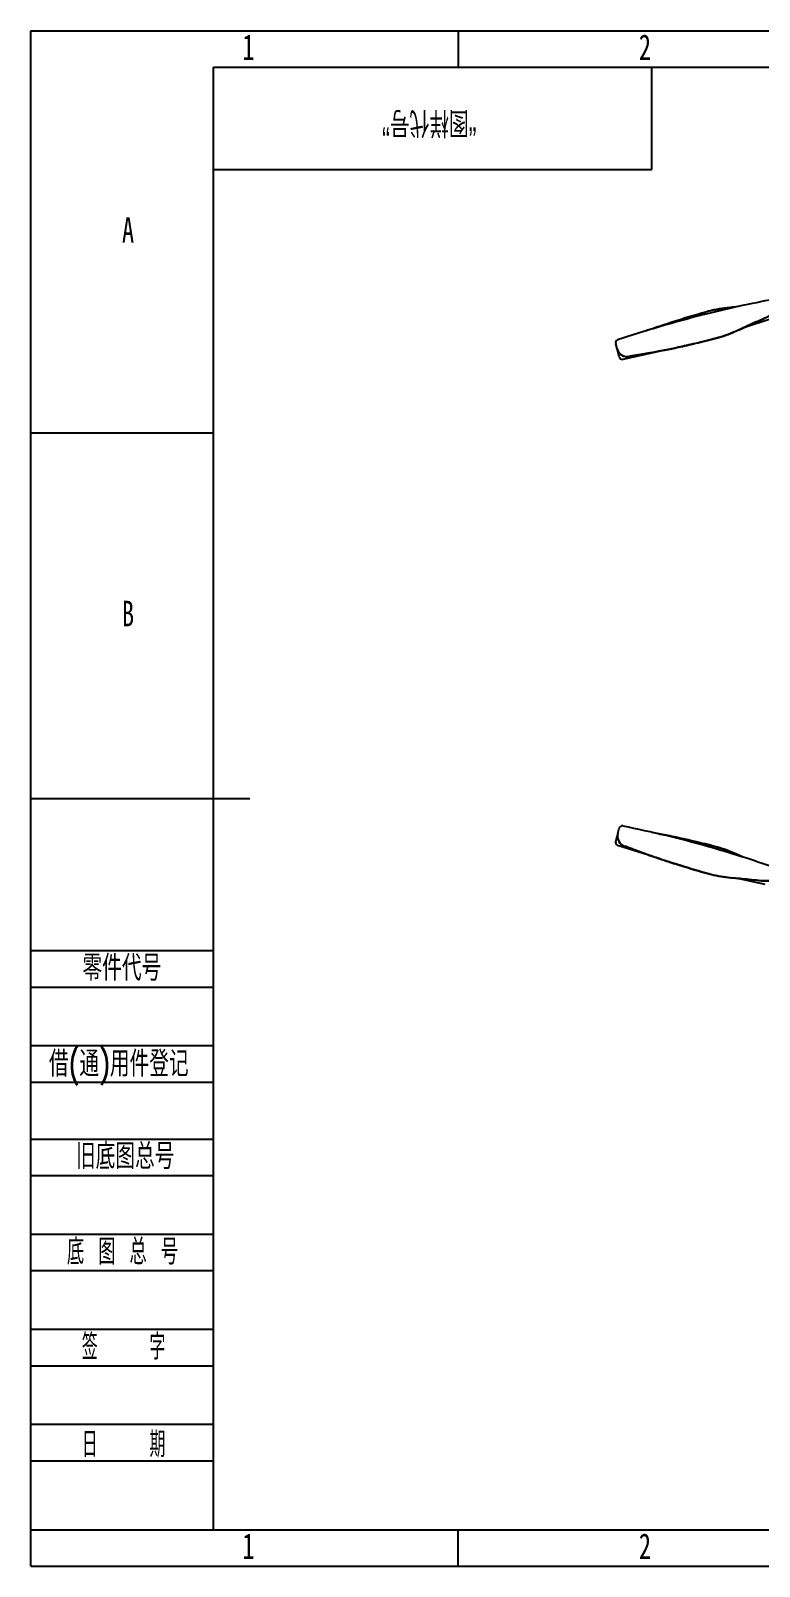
# Model space of a CAD drawing. Header units: millimetres. Extents: x 0 to 297, y 0 to 210.
# Drawn here: x 0 to 99.7, y 0 to 210 of the extents above; entities that cross this region are included whole.
import ezdxf

# ---------------------------------------------------------------- set-up
doc = ezdxf.new("R2010")
doc.units = ezdxf.units.MM
doc.layers.add('图框', color=7, linetype='Continuous')
doc.layers.add('粗实线层', color=7, linetype='Continuous', lineweight=25)
doc.styles.add('SLDTEXTSTYLE0', font='TXT', dxfattribs={"width": 0.7, "bigfont": 'bigfont'})
doc.styles.add('SLDTEXTSTYLE2', font='TXT', dxfattribs={"width": 0.614286, "bigfont": 'bigfont'})
doc.styles.add('SLDTEXTSTYLE4', font='TXT', dxfattribs={"width": 0.566667, "bigfont": 'bigfont'})
doc.styles.add('SLDTEXTSTYLE5', font='TXT', dxfattribs={"width": 0.7})

msp = doc.modelspace()

# ---------------------------------------------------------------- linework, layer by layer
at = {"color": 7, "linetype": 'Continuous', "lineweight": 25}
for p, q in [((101.17, 170.54), (97.69, 169.41)), ((80.23, 166.5), (80.04, 167.2)), ((80.24, 166.46), (80.23, 166.5)), ((80.32, 166.15), (80.29, 166.31)), ((80.33, 166.11), (80.3, 166.29)), ((80.32, 166.15), (80.33, 166.11)), ((80.52, 165.41), (80.33, 166.11)), ((85.34, 166), (81, 165.05)), ((81.94, 165.42), (81.93, 165.46)), ((80.33, 100.23), (80.52, 100.93)), ((80.04, 99.14), (80.23, 99.84)), ((80.23, 99.84), (80.29, 100.01)), ((80.24, 99.87), (80.23, 99.84)), ((80.24, 99.87), (80.29, 100.03)), ((80.32, 100.19), (80.33, 100.23)), ((84.51, 97.24), (80.28, 98.59)), ((81.28, 98.44), (81.29, 98.48)), ((100.47, 93.26), (96.91, 94.02))]:
    msp.add_line(p, q, dxfattribs=at)
for centre, radius, start, end in [((80.51, 167.32), 0.486, 118.2336, 194.3127), ((81.64, 166.9), 1.47, 195.901, 281.3007), ((81.65, 166.87), 1.47, 195.901, 281.3007), ((80.99, 165.54), 0.486, 195.6873, 271.7664), ((80.99, 100.8), 0.486, 88.2336, 164.3127), ((80.51, 99.02), 0.486, 165.6873, 241.7664), ((81.75, 99.83), 1.47, 165.901, 251.3007), ((81.76, 99.87), 1.47, 165.901, 251.3007)]:
    msp.add_arc(centre, radius, start, end, dxfattribs=at)
for points, knots in [([(80.28, 167.75), (82.2, 168.37), (86.02, 169.6), (91.42, 171.06), (96.44, 172.27), (99.53, 172.89), (101.08, 173.2)], [0, 0, 0, 0, 0.280354, 0.560215, 0.780034, 1, 1, 1, 1]), ([(84.14, 168.96), (84.25, 169), (84.63, 169.14), (85.33, 169.38), (86.31, 169.72), (87.45, 170.09), (88.66, 170.47), (89.96, 170.87), (91.31, 171.27), (92.75, 171.69), (94.22, 172.02), (95.57, 172.2), (96.41, 172.27), (96.77, 172.31)], [0, 0, 0, 0, 0.025441, 0.092861, 0.170772, 0.261325, 0.36667, 0.463042, 0.571348, 0.689086, 0.805752, 0.916263, 1, 1, 1, 1]), ([(85.1, 169.26), (85.17, 169.28), (85.55, 169.42), (86.32, 169.68), (87.45, 170.05), (88.67, 170.43), (89.96, 170.83), (91.31, 171.23), (92.74, 171.65), (94.22, 171.98), (95.45, 172.15), (96.18, 172.21), (96.43, 172.24)], [0, 0, 0, 0, 0.017506, 0.104345, 0.205264, 0.322659, 0.430048, 0.550732, 0.681992, 0.812153, 0.935441, 1, 1, 1, 1]), ([(101.6, 171.33), (101.22, 171.11), (100.46, 170.67), (99.26, 170.18), (98.08, 169.64), (96.92, 169.09), (95.72, 168.57), (94.44, 168.11), (93.07, 167.74), (91.68, 167.41), (90.37, 167.1), (89.2, 166.83), (88.16, 166.6), (87.16, 166.39), (86.22, 166.21), (85.32, 166.04), (84.53, 165.9), (83.83, 165.78), (83.17, 165.67), (82.55, 165.57), (82.14, 165.5), (81.93, 165.46)], [0, 0, 0, 0, 0.063389, 0.126913, 0.189285, 0.251167, 0.314076, 0.379736, 0.448131, 0.520772, 0.586022, 0.644009, 0.695432, 0.740988, 0.791687, 0.835423, 0.873637, 0.907769, 0.939251, 0.969517, 1, 1, 1, 1]), ([(101.62, 171.3), (101.24, 171.08), (100.49, 170.64), (99.28, 170.15), (98.11, 169.61), (96.94, 169.06), (95.74, 168.53), (94.46, 168.07), (93.09, 167.7), (91.7, 167.37), (90.39, 167.06), (89.21, 166.8), (88.17, 166.57), (87.17, 166.36), (86.23, 166.17), (85.33, 166), (84.54, 165.86), (83.84, 165.74), (83.19, 165.64), (82.56, 165.53), (82.15, 165.46), (81.94, 165.42)], [0, 0, 0, 0, 0.063369, 0.126884, 0.189255, 0.25112, 0.313997, 0.379608, 0.447981, 0.52065, 0.585938, 0.643956, 0.695403, 0.740978, 0.791694, 0.835439, 0.873656, 0.907787, 0.939265, 0.969524, 1, 1, 1, 1]), ([(81, 101.28), (82.97, 100.86), (86.9, 100.02), (92.31, 98.58), (97.26, 97.12), (100.25, 96.11), (101.74, 95.61)], [0, 0, 0, 0, 0.280354, 0.560215, 0.780034, 1, 1, 1, 1]), ([(84.95, 100.4), (85.06, 100.38), (85.46, 100.31), (86.2, 100.17), (87.21, 99.97), (88.38, 99.73), (89.62, 99.45), (90.94, 99.15), (92.31, 98.82), (93.77, 98.46), (95.21, 98.01), (96.46, 97.5), (97.23, 97.14), (97.57, 96.98)], [0, 0, 0, 0, 0.025441, 0.092861, 0.170772, 0.261325, 0.36667, 0.463042, 0.571348, 0.689086, 0.805752, 0.916263, 1, 1, 1, 1]), ([(85.94, 100.18), (86, 100.17), (86.41, 100.09), (87.19, 99.94), (88.36, 99.69), (89.61, 99.41), (90.92, 99.11), (92.29, 98.79), (93.75, 98.43), (95.19, 97.98), (96.34, 97.51), (97.01, 97.2), (97.24, 97.09)], [0, 0, 0, 0, 0.017506, 0.104345, 0.205264, 0.322659, 0.430048, 0.550732, 0.681992, 0.812153, 0.935441, 1, 1, 1, 1]), ([(101.26, 93.69), (100.82, 93.69), (99.95, 93.68), (98.66, 93.86), (97.37, 93.98), (96.09, 94.09), (94.78, 94.23), (93.45, 94.48), (92.07, 94.84), (90.71, 95.24), (89.41, 95.64), (88.26, 95.99), (87.25, 96.32), (86.28, 96.63), (85.36, 96.94), (84.5, 97.24), (83.75, 97.52), (83.08, 97.77), (82.46, 98), (81.87, 98.23), (81.47, 98.37), (81.28, 98.44)], [0, 0, 0, 0, 0.063369, 0.126884, 0.189255, 0.25112, 0.313997, 0.379608, 0.447981, 0.52065, 0.585938, 0.643956, 0.695403, 0.740978, 0.791694, 0.835439, 0.873656, 0.907787, 0.939265, 0.969524, 1, 1, 1, 1]), ([(101.25, 93.73), (100.82, 93.73), (99.94, 93.72), (98.65, 93.9), (97.37, 94.02), (96.08, 94.12), (94.78, 94.27), (93.44, 94.52), (92.07, 94.88), (90.71, 95.29), (89.42, 95.68), (88.27, 96.03), (87.25, 96.35), (86.28, 96.67), (85.37, 96.98), (84.51, 97.28), (83.76, 97.56), (83.09, 97.81), (82.47, 98.04), (81.88, 98.26), (81.48, 98.41), (81.29, 98.48)], [0, 0, 0, 0, 0.063389, 0.126913, 0.189285, 0.251167, 0.314076, 0.379736, 0.448131, 0.520772, 0.586022, 0.644009, 0.695432, 0.740988, 0.791687, 0.835423, 0.873637, 0.907769, 0.939251, 0.969517, 1, 1, 1, 1])]:
    msp.add_open_spline(points, degree=3, knots=knots, dxfattribs=at)
at = {"layer": '图框'}
for p, q in [((0, 0), (0, 210)), ((0, 210), (297, 210)), ((58.5, 210), (58.5, 205)), ((0, 155), (25, 155)), ((0, 84.22), (25, 84.22)), ((0, 79.22), (25, 79.22)), ((0, 71.22), (25, 71.22)), ((0, 66.22), (25, 66.22)), ((0, 58.43), (25, 58.43)), ((0, 53.43), (25, 53.43)), ((0, 45.43), (25, 45.43)), ((0, 40.43), (25, 40.43)), ((0, 32.43), (25, 32.43)), ((0, 27.43), (25, 27.43)), ((0, 19.43), (25, 19.43)), ((0, 14.43), (25, 14.43)), ((0, 5), (25, 5)), ((58.5, 0), (58.5, 5)), ((0, 0), (297, 0))]:
    msp.add_line(p, q, dxfattribs=at)
at = {"layer": '图框', "linetype": 'Continuous', "lineweight": 25}
for p, q in [((25, 5), (25, 205)), ((25, 205), (292, 205))]:
    msp.add_line(p, q, dxfattribs=at)
at = {"layer": '图框', "lineweight": 25}
for p, q in [((0, 105), (30, 105)), ((25, 5), (292, 5))]:
    msp.add_line(p, q, dxfattribs=at)
at = {"layer": '粗实线层'}
for p, q in [((85, 191), (85, 205)), ((25, 191), (85, 191))]:
    msp.add_line(p, q, dxfattribs=at)

# ---------------------------------------------------------------- texts
at = {"layer": '图框', "char_height": 3.5}
for s, insert, attachment_point, style in [('1', (29.79, 209.5), 2, 'SLDTEXTSTYLE5'), ('2', (84.04, 209.5), 2, 'SLDTEXTSTYLE5'), ('A', (13.32, 184.5), 2, 'SLDTEXTSTYLE5'), ('B', (13.32, 132.04), 2, 'SLDTEXTSTYLE5'), ('零件代号', (7.08, 83.58), 1, 'SLDTEXTSTYLE0'), ('借(通)用件登记', (2.5, 70.47), 1, 'SLDTEXTSTYLE0'), ('旧底图总号', (6.19, 57.82), 1, 'SLDTEXTSTYLE0'), ('底 图 总 号', (4.95, 44.77), 1, 'SLDTEXTSTYLE2'), ('签    字', (12.71, 31.76), 2, 'SLDTEXTSTYLE4'), ('日    期', (12.71, 18.41), 2, 'SLDTEXTSTYLE4'), ('1', (29.79, 4.5), 2, 'SLDTEXTSTYLE5'), ('2', (84.04, 4.5), 2, 'SLDTEXTSTYLE5')]:
    msp.add_mtext(s, dxfattribs=dict(at, insert=insert, attachment_point=attachment_point, style=style))
at = {"layer": '图框', "insert": (54.53, 195.65), "char_height": 3.5, "attachment_point": 2, "rotation": 180, "style": 'SLDTEXTSTYLE0'}
msp.add_mtext('“图样代号”', dxfattribs=at)

doc.saveas('drawing.dxf')
